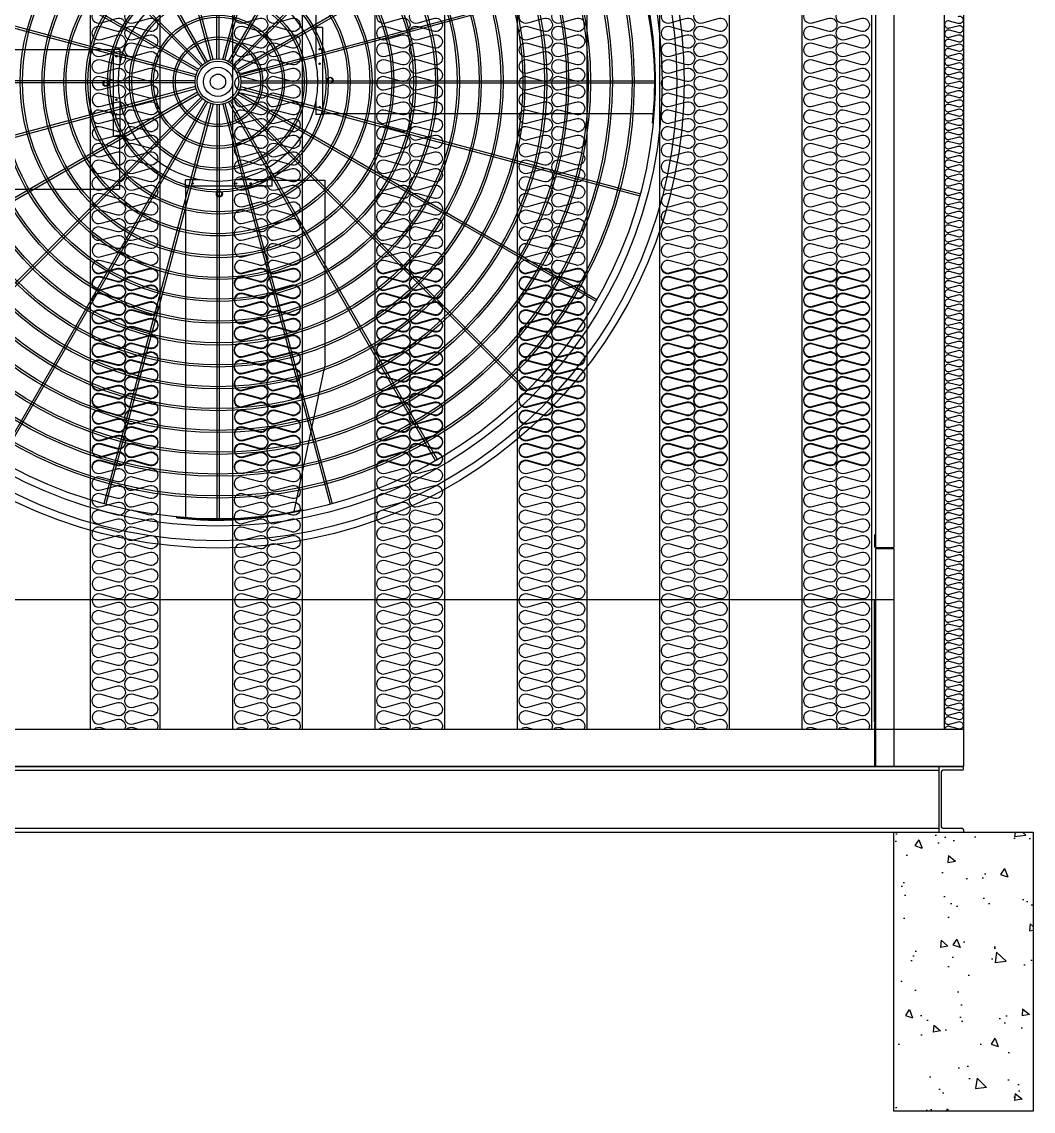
# Model space of a CAD drawing. Header units: millimetres. Extents: x 2280 to 31687, y 1787 to 22582.
# Drawn here: x 6938 to 9113, y 7779 to 10121 of the extents above; entities that cross this region are included whole.
import ezdxf

# ---------------------------------------------------------------- set-up
doc = ezdxf.new("R2010")
doc.units = ezdxf.units.MM
doc.linetypes.add('HIDDEN', pattern=[0.375, 0.25, -0.125])
for name, color, linetype in [('LINE', 7, 'Continuous'), ('SMS', 220, 'Continuous'), ('냉각탑', 4, 'Continuous'), ('냉각탑_찬넬방진', 1, 'Continuous')]:
    doc.layers.add(name, color=color, linetype=linetype)

# ---------------------------------------------------------------- blocks, each defined once
blk = doc.blocks.new('A$C1FB73ED1')
for p, q in [((1277, 1342.9), (1277, 2480)), ((1283, 1342.9), (1283, 2480)), ((1260.8, 1340), (966.5, 2438.3)), ((1266.6, 1341.6), (972.3, 2439.9)), ((1293.4, 1341.6), (1587.7, 2439.9)), ((1299.2, 1340), (1593.5, 2438.3)), ((1245.9, 1333), (677.4, 2317.7)), ((1251.1, 1336), (682.6, 2320.7)), ((1308.9, 1336), (1877.4, 2320.7)), ((1314.1, 1333), (1882.6, 2317.7)), ((1233.4, 1322.4), (429.4, 2126.4)), ((1237.6, 1326.6), (433.6, 2130.6)), ((1322.4, 1326.6), (2126.4, 2130.6)), ((1326.6, 1322.4), (2130.6, 2126.4)), ((1224, 1308.9), (239.3, 1877.4)), ((1227, 1314.1), (242.3, 1882.6)), ((1333, 1314.1), (2317.7, 1882.6)), ((1336, 1308.9), (2320.7, 1877.4)), ((1218.4, 1293.4), (120.1, 1587.7)), ((1220, 1299.2), (121.7, 1593.5)), ((1340, 1299.2), (2438.3, 1593.5)), ((1341.6, 1293.4), (2439.9, 1587.7)), ((1217.1, 1283), (80, 1283)), ((1217.1, 1277), (80, 1277)), ((1218.4, 1266.6), (120.1, 972.3)), ((1220, 1260.8), (121.7, 966.5)), ((1340, 1260.8), (2438.3, 966.5)), ((1341.6, 1266.6), (2439.9, 972.3)), ((1342.9, 1283), (2480, 1283)), ((1342.9, 1277), (2480, 1277)), ((1224, 1251.1), (239.3, 682.6)), ((1227, 1245.9), (242.3, 677.4)), ((1233.4, 1237.6), (429.4, 433.6)), ((1237.6, 1233.4), (433.6, 429.4)), ((1245.9, 1227), (677.4, 242.3)), ((1314.1, 1227), (1882.6, 242.3)), ((1322.4, 1233.4), (2126.4, 429.4)), ((1326.6, 1237.6), (2130.6, 433.6)), ((1333, 1245.9), (2317.7, 677.4)), ((1336, 1251.1), (2320.7, 682.6)), ((1251.1, 1224), (682.6, 239.3)), ((1260.8, 1220), (966.5, 121.7)), ((1266.6, 1218.4), (972.3, 120.1)), ((1277, 1217.1), (1277, 80)), ((1283, 1217.1), (1283, 80)), ((1293.4, 1218.4), (1587.7, 120.1)), ((1299.2, 1220), (1593.5, 121.7)), ((1308.9, 1224), (1877.4, 239.3))]:
    blk.add_line(p, q)
for radius in [1280, 1260, 1220, 1200]:
    blk.add_circle((1280, 1280), radius)
at = {"ltscale": 5}
for radius in [1143, 1137, 1083, 1077, 1023, 1017, 963, 957, 903, 897, 843, 837, 783, 777, 723, 717, 663, 657, 603, 597, 543, 537, 483, 477, 423, 417, 363, 357, 303, 297, 243, 237, 183, 177, 123, 117, 63, 57, 40, 21]:
    blk.add_circle((1280, 1280), radius, dxfattribs=at)
at = {"color": 7}
blk.add_circle((1280, 1280), 273.5, dxfattribs=at)
at = {"layer": 'LINE', "color": 7}
for p, q in [((985.2, 2053.4), (1071.5, 2459.4)), ((1368.2, 2477.5), (1368.2, 1567)), ((985.2, 2053.4), (985.2, 1550)), ((1130.8, 1567), (1369.4, 1567)), ((1130.8, 1567), (1369.4, 1567)), ((1130.8, 1567), (1130.8, 1549)), ((1130.8, 1567), (1130.8, 1549)), ((1369.4, 1567), (1369.4, 1549)), ((1369.4, 1567), (1369.4, 1549)), ((2111.5, 1574.8), (1550, 1574.8)), ((1550, 1429.2), (1550, 1574.8)), ((1550, 1429.2), (1550, 1574.8)), ((2111.5, 1574.8), (2457.5, 1488.5)), ((1130.8, 1550), (985.2, 1550)), ((1130.8, 1550), (985.2, 1550)), ((1130.8, 1549), (1230.5, 1549)), ((1130.8, 1549), (1230.5, 1549)), ((1329.5, 1549), (1369.4, 1549)), ((1329.5, 1549), (1369.4, 1549)), ((1549, 1429.2), (1549, 1329.5)), ((1549, 1429.2), (1549, 1329.5)), ((1567, 1429.2), (1549, 1429.2)), ((1567, 1429.2), (1549, 1429.2)), ((1567, 1429.2), (1567, 1190.6)), ((1567, 1429.2), (1567, 1190.6)), ((84.4, 1368.2), (993, 1368.2)), ((84.4, 1368.2), (993, 1368.2)), ((993, 1130.8), (993, 1369.4)), ((993, 1130.8), (993, 1369.4)), ((993, 1369.4), (1011, 1369.4)), ((993, 1369.4), (1011, 1369.4)), ((993, 1130.8), (993, 1369.4)), ((993, 1130.8), (993, 1369.4)), ((993, 1369.4), (1011, 1369.4)), ((993, 1369.4), (1011, 1369.4)), ((1011, 1329.5), (1011, 1369.4)), ((1011, 1329.5), (1011, 1369.4)), ((1011, 1329.5), (1011, 1369.4)), ((1011, 1329.5), (1011, 1369.4)), ((1011, 1130.8), (1011, 1230.5)), ((1011, 1130.8), (1011, 1230.5)), ((1011, 1130.8), (1011, 1230.5)), ((1011, 1130.8), (1011, 1230.5)), ((1549, 1230.5), (1549, 1190.6)), ((1549, 1230.5), (1549, 1190.6)), ((1567, 1190.6), (1549, 1190.6)), ((1567, 1190.6), (1549, 1190.6)), ((2475.6, 1191.8), (1567, 1191.8)), ((993, 1130.8), (1011, 1130.8)), ((993, 1130.8), (1011, 1130.8)), ((993, 1130.8), (1011, 1130.8)), ((993, 1130.8), (1011, 1130.8)), ((1010, 1130.8), (1010, 985.2)), ((1010, 1130.8), (1010, 985.2)), ((1010, 1130.8), (1010, 985.2)), ((1010, 1130.8), (1010, 985.2)), ((508.5, 985.2), (102.5, 1071.5)), ((1230.5, 1011), (1190.6, 1011)), ((1190.6, 993), (1190.6, 1011)), ((1230.5, 1011), (1190.6, 1011)), ((1190.6, 993), (1190.6, 1011)), ((1429.2, 993), (1190.6, 993)), ((1429.2, 993), (1190.6, 993)), ((1191.8, 82.5), (1191.8, 993)), ((1429.2, 1011), (1329.5, 1011)), ((1429.2, 1011), (1329.5, 1011)), ((1429.2, 993), (1429.2, 1011)), ((1429.2, 993), (1429.2, 1011)), ((1429.2, 1010), (1574.8, 1010)), ((1429.2, 1010), (1574.8, 1010)), ((1574.8, 506.6), (1574.8, 1010)), ((508.5, 985.2), (1010, 985.2)), ((508.5, 985.2), (1010, 985.2)), ((1574.8, 506.6), (1488.5, 100.6)), ((1512.8, 104.1), (1512.8, 106.1)), ((1166.8, 83), (1166.8, 85)), ((1393.2, 83), (1393.2, 85))]:
    blk.add_line(p, q, dxfattribs=at)
for points in [[(1272.3, 1594.4), (1268.5, 1587.9), (1272.3, 1581.4), (1279.8, 1581.4), (1283.5, 1587.9), (1279.8, 1594.4)], [(1272.3, 1594.4), (1268.5, 1587.9), (1272.3, 1581.4), (1279.8, 1581.4), (1283.5, 1587.9), (1279.8, 1594.4)], [(1594.4, 1287.7), (1587.9, 1291.5), (1581.4, 1287.7), (1581.4, 1280.2), (1587.9, 1276.5), (1594.4, 1280.2)], [(1594.4, 1287.7), (1587.9, 1291.5), (1581.4, 1287.7), (1581.4, 1280.2), (1587.9, 1276.5), (1594.4, 1280.2)], [(965.6, 1272.3), (972.1, 1268.5), (978.6, 1272.3), (978.6, 1279.8), (972.1, 1283.5), (965.6, 1279.8)], [(965.6, 1272.3), (972.1, 1268.5), (978.6, 1272.3), (978.6, 1279.8), (972.1, 1283.5), (965.6, 1279.8)], [(965.6, 1272.3), (972.1, 1268.5), (978.6, 1272.3), (978.6, 1279.8), (972.1, 1283.5), (965.6, 1279.8)], [(965.6, 1272.3), (972.1, 1268.5), (978.6, 1272.3), (978.6, 1279.8), (972.1, 1283.5), (965.6, 1279.8)], [(1287.7, 965.6), (1291.5, 972.1), (1287.7, 978.6), (1280.2, 978.6), (1276.5, 972.1), (1280.2, 965.6)], [(1287.7, 965.6), (1291.5, 972.1), (1287.7, 978.6), (1280.2, 978.6), (1276.5, 972.1), (1280.2, 965.6)]]:
    blk.add_lwpolyline(points, close=True, dxfattribs=at)
for centre, radius in [((1276, 1587.9), 8.5), ((1276, 1587.9), 8.5), ((1190.6, 1559), 2), ((1190.6, 1559), 2), ((1230.6, 1559), 2), ((1230.6, 1559), 2), ((1349.6, 1559), 2), ((1349.6, 1559), 2), ((1001, 1349.6), 2), ((1001, 1349.6), 2), ((1001, 1349.6), 2), ((1001, 1349.6), 2), ((1559, 1369.4), 2), ((1559, 1369.4), 2), ((1559, 1329.4), 2), ((1559, 1329.4), 2), ((1587.9, 1284), 8.5), ((1587.9, 1284), 8.5), ((972.1, 1276), 8.5), ((972.1, 1276), 8.5), ((972.1, 1276), 8.5), ((972.1, 1276), 8.5), ((1001, 1230.6), 2), ((1001, 1230.6), 2), ((1001, 1230.6), 2), ((1001, 1230.6), 2), ((1559, 1210.4), 2), ((1559, 1210.4), 2), ((1001, 1190.6), 2), ((1001, 1190.6), 2), ((1001, 1190.6), 2), ((1001, 1190.6), 2), ((1210.4, 1001), 2), ((1210.4, 1001), 2), ((1329.4, 1001), 2), ((1329.4, 1001), 2), ((1369.4, 1001), 2), ((1369.4, 1001), 2), ((1284, 972.1), 8.5), ((1284, 972.1), 8.5)]:
    blk.add_circle(centre, radius, dxfattribs=at)
for centre, radius, start, end in [((1280, 1483.4), 1000, 83.5007, 103.4595), ((1280, 1483.4), 998, 83.4876, 103.487), ((1481.5, 1280), 998, 353.4876, 13.487), ((1481.5, 1280), 1000, 353.5007, 13.4595), ((1078.5, 1280), 1000, 173.5007, 193.4595), ((1078.5, 1280), 998, 173.4876, 193.487), ((1280, 1076.6), 998, 263.4876, 283.487), ((1280, 1076.6), 1000, 263.5007, 283.4595)]:
    blk.add_arc(centre, radius, start, end, dxfattribs=at)
blk = doc.blocks.new('sp 300rt')
at = {"color": 7}
for p, q in [((-53856.4, -79719.9), (-53856.4, -82797.9)), ((-53706.4, -79719.9), (-53706.4, -82797.9))]:
    blk.add_line(p, q, dxfattribs=at)
blk.add_line((-53706.4, -82797.9), (-53856.4, -82797.9))
at = {"layer": 'SMS', "color": 5}
for points in [[(-53833, -81252.1, 1.449198), (-53833, -81279), (-53800.1, -81270.1, -0.524856), (-53780.6, -81283.5, -0.524856), (-53800.1, -81296.9), (-53833, -81288, 1.449198), (-53833, -81314.9), (-53800.1, -81306, -0.524856), (-53780.6, -81319.4, -0.524856), (-53800.1, -81332.8), (-53833, -81323.9, 1.449198), (-53833, -81350.8), (-53800.1, -81341.9, -0.524856), (-53780.6, -81355.3, -0.524856), (-53800.1, -81368.8), (-53833, -81359.8, 1.449198), (-53833, -81386.7), (-53800.1, -81377.8, -0.524856), (-53780.6, -81391.2, -0.524856), (-53800.1, -81404.7), (-53833, -81395.8, 1.449198), (-53833, -81422.6), (-53800.1, -81413.7, -0.524856), (-53780.6, -81427.1, -0.524856), (-53800.1, -81440.6), (-53833, -81431.7, 1.449198), (-53833, -81458.5), (-53800.1, -81449.6, -0.524856), (-53780.6, -81463.1, -0.524856), (-53800.1, -81476.5), (-53833, -81467.6, 1.449198), (-53833, -81494.4), (-53800.1, -81485.5, -0.524856), (-53780.6, -81499, -0.524856), (-53800.1, -81512.4), (-53833, -81503.5, 1.449198), (-53833, -81530.3), (-53800.1, -81521.4, -0.524856), (-53780.6, -81534.9, -0.524856), (-53800.1, -81548.3), (-53833, -81539.4, 1.449198), (-53833, -81566.3), (-53800.1, -81557.4, -0.524856), (-53780.6, -81570.8, -0.524856), (-53800.1, -81584.2), (-53833, -81575.3, 1.449198), (-53833, -81602.2), (-53800.1, -81593.3, -0.524856), (-53780.6, -81606.7, -0.524856), (-53800.1, -81620.1), (-53833, -81611.2, 1.449198), (-53833, -81638.1), (-53800.1, -81629.2, -0.524856), (-53780.6, -81642.6, -0.524856), (-53800.1, -81656), (-53833, -81647.1, 1.449198), (-53833, -81674), (-53800.1, -81665.1, -0.524856), (-53780.6, -81678.5, -0.524856), (-53800.1, -81691.9), (-53833, -81683, 1.449198), (-53833, -81709.9), (-53800.1, -81701, -0.524856), (-53780.6, -81714.4, -0.524856), (-53800.1, -81727.9), (-53833, -81718.9, 1.449198), (-53833, -81745.8), (-53800.1, -81736.9, -0.524856), (-53780.6, -81750.3, -0.524856), (-53800.1, -81763.8), (-53833, -81754.9, 1.449198), (-53833, -81781.7), (-53800.1, -81772.8, -0.524856), (-53780.6, -81786.2, -0.524856), (-53800.1, -81799.7), (-53833, -81790.8, 1.449198), (-53833, -81817.6), (-53800.1, -81808.7, -0.524856), (-53780.6, -81822.2, -0.524856), (-53800.1, -81835.6), (-53833, -81826.7, 1.449198), (-53833, -81853.5), (-53800.1, -81844.6, -0.524856), (-53780.6, -81858.1, -0.524856), (-53800.1, -81871.5), (-53833, -81862.6, 1.449198), (-53833, -81889.4), (-53800.1, -81880.5, -0.524856), (-53780.6, -81894, -0.524856), (-53800.1, -81907.4), (-53833, -81898.5, 1.449198), (-53833, -81925.4), (-53800.1, -81916.5, -0.524856), (-53780.6, -81929.9, -0.524856), (-53800.1, -81943.3), (-53833, -81934.4, 1.449198), (-53833, -81961.3), (-53800.1, -81952.4, -0.524856), (-53780.6, -81965.8, -0.524856), (-53800.1, -81979.2), (-53833, -81970.3, 1.449198), (-53833, -81997.2), (-53800.1, -81988.3, -0.524856), (-53780.6, -82001.7, -0.524856), (-53800.1, -82015.1), (-53833, -82006.2, 1.449198), (-53833, -82033.1), (-53800.1, -82024.2, -0.524856), (-53780.6, -82037.6, -0.524856), (-53800.1, -82051), (-53833, -82042.1, 1.449198), (-53833, -82069), (-53800.1, -82060.1, -0.524856), (-53780.6, -82073.5, -0.524856), (-53800.1, -82087), (-53833, -82078, 1.449198), (-53833, -82104.9), (-53800.1, -82096, -0.524856), (-53780.6, -82109.4, -0.524856), (-53800.1, -82122.9), (-53833, -82114, 1.449198), (-53833, -82140.8), (-53800.1, -82131.9, -0.524856), (-53780.6, -82145.3, -0.524856), (-53800.1, -82158.8), (-53833, -82149.9, 1.449198), (-53833, -82176.7), (-53800.1, -82167.8, -0.524856), (-53780.6, -82181.3, -0.524856), (-53800.1, -82194.7), (-53833, -82185.8, 0.440524), (-53851.9, -82195.3, 0.440524)], [(-53763.3, -81252.1, 1.449198), (-53763.3, -81279), (-53730.4, -81270.1, -0.524856), (-53711, -81283.5, -0.524856), (-53730.4, -81296.9), (-53763.3, -81288, 1.449198), (-53763.3, -81314.9), (-53730.4, -81306, -0.524856), (-53711, -81319.4, -0.524856), (-53730.4, -81332.8), (-53763.3, -81323.9, 1.449198), (-53763.3, -81350.8), (-53730.4, -81341.9, -0.524856), (-53711, -81355.3, -0.524856), (-53730.4, -81368.8), (-53763.3, -81359.8, 1.449198), (-53763.3, -81386.7), (-53730.4, -81377.8, -0.524856), (-53711, -81391.2, -0.524856), (-53730.4, -81404.7), (-53763.3, -81395.8, 1.449198), (-53763.3, -81422.6), (-53730.4, -81413.7, -0.524856), (-53711, -81427.1, -0.524856), (-53730.4, -81440.6), (-53763.3, -81431.7, 1.449198), (-53763.3, -81458.5), (-53730.4, -81449.6, -0.524856), (-53711, -81463.1, -0.524856), (-53730.4, -81476.5), (-53763.3, -81467.6, 1.449198), (-53763.3, -81494.4), (-53730.4, -81485.5, -0.524856), (-53711, -81499, -0.524856), (-53730.4, -81512.4), (-53763.3, -81503.5, 1.449198), (-53763.3, -81530.3), (-53730.4, -81521.4, -0.524856), (-53711, -81534.9, -0.524856), (-53730.4, -81548.3), (-53763.3, -81539.4, 1.449198), (-53763.3, -81566.3), (-53730.4, -81557.4, -0.524856), (-53711, -81570.8, -0.524856), (-53730.4, -81584.2), (-53763.3, -81575.3, 1.449198), (-53763.3, -81602.2), (-53730.4, -81593.3, -0.524856), (-53711, -81606.7, -0.524856), (-53730.4, -81620.1), (-53763.3, -81611.2, 1.449198), (-53763.3, -81638.1), (-53730.4, -81629.2, -0.524856), (-53711, -81642.6, -0.524856), (-53730.4, -81656), (-53763.3, -81647.1, 1.449198), (-53763.3, -81674), (-53730.4, -81665.1, -0.524856), (-53711, -81678.5, -0.524856), (-53730.4, -81691.9), (-53763.3, -81683, 1.449198), (-53763.3, -81709.9), (-53730.4, -81701, -0.524856), (-53711, -81714.4, -0.524856), (-53730.4, -81727.9), (-53763.3, -81718.9, 1.449198), (-53763.3, -81745.8), (-53730.4, -81736.9, -0.524856), (-53711, -81750.3, -0.524856), (-53730.4, -81763.8), (-53763.3, -81754.9, 1.449198), (-53763.3, -81781.7), (-53730.4, -81772.8, -0.524856), (-53711, -81786.2, -0.524856), (-53730.4, -81799.7), (-53763.3, -81790.8, 1.449198), (-53763.3, -81817.6), (-53730.4, -81808.7, -0.524856), (-53711, -81822.2, -0.524856), (-53730.4, -81835.6), (-53763.3, -81826.7, 1.449198), (-53763.3, -81853.5), (-53730.4, -81844.6, -0.524856), (-53711, -81858.1, -0.524856), (-53730.4, -81871.5), (-53763.3, -81862.6, 1.449198), (-53763.3, -81889.4), (-53730.4, -81880.5, -0.524856), (-53711, -81894, -0.524856), (-53730.4, -81907.4), (-53763.3, -81898.5, 1.449198), (-53763.3, -81925.4), (-53730.4, -81916.5, -0.524856), (-53711, -81929.9, -0.524856), (-53730.4, -81943.3), (-53763.3, -81934.4, 1.449198), (-53763.3, -81961.3), (-53730.4, -81952.4, -0.524856), (-53711, -81965.8, -0.524856), (-53730.4, -81979.2), (-53763.3, -81970.3, 1.449198), (-53763.3, -81997.2), (-53730.4, -81988.3, -0.524856), (-53711, -82001.7, -0.524856), (-53730.4, -82015.1), (-53763.3, -82006.2, 1.449198), (-53763.3, -82033.1), (-53730.4, -82024.2, -0.524856), (-53711, -82037.6, -0.524856), (-53730.4, -82051), (-53763.3, -82042.1, 1.449198), (-53763.3, -82069), (-53730.4, -82060.1, -0.524856), (-53711, -82073.5, -0.524856), (-53730.4, -82087), (-53763.3, -82078, 1.449198), (-53763.3, -82104.9), (-53730.4, -82096, -0.524856), (-53711, -82109.4, -0.524856), (-53730.4, -82122.9), (-53763.3, -82114, 1.449198), (-53763.3, -82140.8), (-53730.4, -82131.9, -0.524856), (-53711, -82145.3, -0.524856), (-53730.4, -82158.8), (-53763.3, -82149.9, 1.449198), (-53763.3, -82176.7), (-53730.4, -82167.8, -0.524856), (-53711, -82181.3, -0.524856), (-53730.4, -82194.7), (-53763.3, -82185.8, 0.440524), (-53782.3, -82195.3, 0.440524)], [(-53852, -81806.4, 0.446849), (-53833, -81816.2), (-53800.1, -81807.3, -0.524856), (-53780.6, -81820.8, -0.524856), (-53800.1, -81834.2), (-53833, -81825.3, 1.449198), (-53833, -81852.2), (-53800.1, -81843.3, -0.524856), (-53780.6, -81856.7, -0.524856), (-53800.1, -81870.1), (-53833, -81861.2, 1.449198), (-53833, -81888.1), (-53800.1, -81879.2, -0.524856), (-53780.6, -81892.6, -0.524856), (-53800.1, -81906), (-53833, -81897.1, 1.449198), (-53833, -81924), (-53800.1, -81915.1, -0.524856), (-53780.6, -81928.5, -0.524856), (-53800.1, -81941.9), (-53833, -81933, 1.449198), (-53833, -81959.9), (-53800.1, -81951, -0.524856), (-53780.6, -81964.4, -0.524856), (-53800.1, -81977.8), (-53833, -81968.9, 1.449198), (-53833, -81995.8), (-53800.1, -81986.9, -0.524856), (-53780.6, -82000.3, -0.524856), (-53800.1, -82013.8), (-53833, -82004.8, 1.449198), (-53833, -82031.7), (-53800.1, -82022.8, -0.524856), (-53780.6, -82036.2, -0.524856), (-53800.1, -82049.7), (-53833, -82040.8, 1.449198), (-53833, -82067.6), (-53800.1, -82058.7, -0.524856), (-53780.6, -82072.1, -0.524856), (-53800.1, -82085.6), (-53833, -82076.7, 1.449198), (-53833, -82103.5), (-53800.1, -82094.6, -0.524856), (-53780.6, -82108.1, -0.524856), (-53800.1, -82121.5), (-53833, -82112.6, 1.449198), (-53833, -82139.4), (-53800.1, -82130.5, -0.524856), (-53780.6, -82144, -0.524856), (-53800.1, -82157.4), (-53833, -82148.5, 1.449198), (-53833, -82175.3), (-53800.1, -82166.4, -0.524856), (-53780.6, -82179.9, -0.524856), (-53800.1, -82193.3), (-53833, -82184.4, 1.449198), (-53833, -82211.3), (-53800.1, -82202.4, -0.524856), (-53780.6, -82215.8, -0.524856), (-53800.1, -82229.2), (-53833, -82220.3, 1.449198), (-53833, -82247.2), (-53800.1, -82238.3, -0.524856), (-53780.6, -82251.7, -0.524856), (-53800.1, -82265.1), (-53833, -82256.2, 1.449198), (-53833, -82283.1), (-53800.1, -82274.2, -0.524856), (-53780.6, -82287.6, -0.524856), (-53800.1, -82301), (-53833, -82292.1, 1.449198), (-53833, -82319), (-53800.1, -82310.1, -0.524856), (-53780.6, -82323.5, -0.524856), (-53800.1, -82336.9), (-53833, -82328, 1.449198), (-53833, -82354.9), (-53800.1, -82346, -0.524856), (-53780.6, -82359.4, -0.524856), (-53800.1, -82372.9), (-53833, -82363.9, 1.449198), (-53833, -82390.8), (-53800.1, -82381.9, -0.524856), (-53780.6, -82395.3, -0.524856), (-53800.1, -82408.8), (-53833, -82399.9, 1.449198), (-53833, -82426.7), (-53800.1, -82417.8, -0.524856), (-53780.6, -82431.2, -0.524856), (-53800.1, -82444.7), (-53833, -82435.8, 1.449198), (-53833, -82462.6), (-53800.1, -82453.7, -0.524856), (-53780.6, -82467.2, -0.524856), (-53800.1, -82480.6), (-53833, -82471.7, 1.449198), (-53833, -82498.5), (-53800.1, -82489.6, -0.524856), (-53780.6, -82503.1, -0.524856), (-53800.1, -82516.5), (-53833, -82507.6, 1.449198), (-53833, -82534.4), (-53800.1, -82525.5, -0.524856), (-53780.6, -82539, -0.524856), (-53800.1, -82552.4), (-53833, -82543.5, 1.449198), (-53833, -82570.4), (-53800.1, -82561.5, -0.524856), (-53780.6, -82574.9, -0.524856), (-53800.1, -82588.3), (-53833, -82579.4, 1.449198), (-53833, -82606.3), (-53800.1, -82597.4, -0.524856), (-53780.6, -82610.8, -0.524856), (-53800.1, -82624.2), (-53833, -82615.3, 1.449198), (-53833, -82642.2), (-53800.1, -82633.3, -0.524856), (-53780.6, -82646.7, -0.524856), (-53800.1, -82660.1), (-53833, -82651.2, 1.449198), (-53833, -82678.1), (-53800.1, -82669.2, -0.524856), (-53780.6, -82682.6, -0.524856), (-53800.1, -82696), (-53833, -82687.1, 1.449198), (-53833, -82714), (-53800.1, -82705.1, -0.524856), (-53780.6, -82718.5, -0.524856), (-53800.1, -82732), (-53833, -82723, 1.449198), (-53833, -82749.9), (-53800.1, -82741, -0.524856), (-53780.6, -82754.4, -0.524856), (-53800.1, -82767.9), (-53833, -82759, 1.449198), (-53833, -82785.8), (-53800.1, -82776.9, -0.524856), (-53780.6, -82790.3, -0.1385), (-53782.7, -82797.9, -0.1385)], [(-53782.3, -81806.4, 0.446849), (-53763.3, -81816.2), (-53730.4, -81807.3, -0.524856), (-53711, -81820.8, -0.524856), (-53730.4, -81834.2), (-53763.3, -81825.3, 1.449198), (-53763.3, -81852.2), (-53730.4, -81843.3, -0.524856), (-53711, -81856.7, -0.524856), (-53730.4, -81870.1), (-53763.3, -81861.2, 1.449198), (-53763.3, -81888.1), (-53730.4, -81879.2, -0.524856), (-53711, -81892.6, -0.524856), (-53730.4, -81906), (-53763.3, -81897.1, 1.449198), (-53763.3, -81924), (-53730.4, -81915.1, -0.524856), (-53711, -81928.5, -0.524856), (-53730.4, -81941.9), (-53763.3, -81933, 1.449198), (-53763.3, -81959.9), (-53730.4, -81951, -0.524856), (-53711, -81964.4, -0.524856), (-53730.4, -81977.8), (-53763.3, -81968.9, 1.449198), (-53763.3, -81995.8), (-53730.4, -81986.9, -0.524856), (-53711, -82000.3, -0.524856), (-53730.4, -82013.8), (-53763.3, -82004.8, 1.449198), (-53763.3, -82031.7), (-53730.4, -82022.8, -0.524856), (-53711, -82036.2, -0.524856), (-53730.4, -82049.7), (-53763.3, -82040.8, 1.449198), (-53763.3, -82067.6), (-53730.4, -82058.7, -0.524856), (-53711, -82072.1, -0.524856), (-53730.4, -82085.6), (-53763.3, -82076.7, 1.449198), (-53763.3, -82103.5), (-53730.4, -82094.6, -0.524856), (-53711, -82108.1, -0.524856), (-53730.4, -82121.5), (-53763.3, -82112.6, 1.449198), (-53763.3, -82139.4), (-53730.4, -82130.5, -0.524856), (-53711, -82144, -0.524856), (-53730.4, -82157.4), (-53763.3, -82148.5, 1.449198), (-53763.3, -82175.3), (-53730.4, -82166.4, -0.524856), (-53711, -82179.9, -0.524856), (-53730.4, -82193.3), (-53763.3, -82184.4, 1.449198), (-53763.3, -82211.3), (-53730.4, -82202.4, -0.524856), (-53711, -82215.8, -0.524856), (-53730.4, -82229.2), (-53763.3, -82220.3, 1.449198), (-53763.3, -82247.2), (-53730.4, -82238.3, -0.524856), (-53711, -82251.7, -0.524856), (-53730.4, -82265.1), (-53763.3, -82256.2, 1.449198), (-53763.3, -82283.1), (-53730.4, -82274.2, -0.524856), (-53711, -82287.6, -0.524856), (-53730.4, -82301), (-53763.3, -82292.1, 1.449198), (-53763.3, -82319), (-53730.4, -82310.1, -0.524856), (-53711, -82323.5, -0.524856), (-53730.4, -82336.9), (-53763.3, -82328, 1.449198), (-53763.3, -82354.9), (-53730.4, -82346, -0.524856), (-53711, -82359.4, -0.524856), (-53730.4, -82372.9), (-53763.3, -82363.9, 1.449198), (-53763.3, -82390.8), (-53730.4, -82381.9, -0.524856), (-53711, -82395.3, -0.524856), (-53730.4, -82408.8), (-53763.3, -82399.9, 1.449198), (-53763.3, -82426.7), (-53730.4, -82417.8, -0.524856), (-53711, -82431.2, -0.524856), (-53730.4, -82444.7), (-53763.3, -82435.8, 1.449198), (-53763.3, -82462.6), (-53730.4, -82453.7, -0.524856), (-53711, -82467.2, -0.524856), (-53730.4, -82480.6), (-53763.3, -82471.7, 1.449198), (-53763.3, -82498.5), (-53730.4, -82489.6, -0.524856), (-53711, -82503.1, -0.524856), (-53730.4, -82516.5), (-53763.3, -82507.6, 1.449198), (-53763.3, -82534.4), (-53730.4, -82525.5, -0.524856), (-53711, -82539, -0.524856), (-53730.4, -82552.4), (-53763.3, -82543.5, 1.449198), (-53763.3, -82570.4), (-53730.4, -82561.5, -0.524856), (-53711, -82574.9, -0.524856), (-53730.4, -82588.3), (-53763.3, -82579.4, 1.449198), (-53763.3, -82606.3), (-53730.4, -82597.4, -0.524856), (-53711, -82610.8, -0.524856), (-53730.4, -82624.2), (-53763.3, -82615.3, 1.449198), (-53763.3, -82642.2), (-53730.4, -82633.3, -0.524856), (-53711, -82646.7, -0.524856), (-53730.4, -82660.1), (-53763.3, -82651.2, 1.449198), (-53763.3, -82678.1), (-53730.4, -82669.2, -0.524856), (-53711, -82682.6, -0.524856), (-53730.4, -82696), (-53763.3, -82687.1, 1.449198), (-53763.3, -82714), (-53730.4, -82705.1, -0.524856), (-53711, -82718.5, -0.524856), (-53730.4, -82732), (-53763.3, -82723, 1.449198), (-53763.3, -82749.9), (-53730.4, -82741, -0.524856), (-53711, -82754.4, -0.524856), (-53730.4, -82767.9), (-53763.3, -82759, 1.449198), (-53763.3, -82785.8), (-53730.4, -82776.9, -0.524856), (-53711, -82790.3, -0.1385), (-53713.1, -82797.9, -0.1385)], [(-53833, -82185.8, 1.449198), (-53833, -82212.6), (-53800.1, -82203.7, -0.524856), (-53780.6, -82217.2, -0.524856), (-53800.1, -82230.6), (-53833, -82221.7, 0.54148), (-53852.4, -82235.9, 0.54148)], [(-53763.3, -82185.8, 1.449198), (-53763.3, -82212.6), (-53730.4, -82203.7, -0.524856), (-53711, -82217.2, -0.524856), (-53730.4, -82230.6), (-53763.3, -82221.7, 0.54148), (-53782.8, -82235.9, 0.54148)], [(-53821.9, -82797.9), (-53833, -82794.9, 0.287554), (-53847.9, -82797.9)], [(-53752.3, -82797.9), (-53763.3, -82794.9, 0.287554), (-53778.3, -82797.9)]]:
    blk.add_lwpolyline(points, format="xyb", dxfattribs=at)
blk = doc.blocks.new('3')
at = {"color": 7}
for p, q in [((8920.8, 11719.8), (8920.8, 8599.8)), ((8962.8, 11719.8), (8962.8, 8519.8)), ((8962.8, 8599.8), (5662.8, 8599.8)), ((5662.8, 8519.8), (8117.8, 8519.8)), ((8962.8, 8519.8), (8117.8, 8519.8)), ((8962.8, 8519.8), (8117.8, 8519.8))]:
    blk.add_line(p, q, dxfattribs=at)
for p, q in [((8962.8, 11719.8), (8962.8, 8519.8)), ((8773.1, 11152.3), (8773.1, 8990.5)), ((8812.5, 11152.3), (8812.5, 8990.5)), ((8771.3, 9018.6), (8771.3, 8990.5)), ((8773.1, 8990.5), (8812.5, 8990.5)), ((8773.1, 8988.6), (8812.5, 8988.6)), ((8773.1, 8988.6), (8773.1, 8519.8)), ((8812.5, 8988.6), (8812.5, 8709.2)), ((8812.5, 8988.6), (8812.5, 8519.8)), ((5854, 8878.9), (8812.5, 8878.9)), ((8771.3, 8615.5), (8771.3, 8878.9)), ((8771.3, 8613.6), (8771.3, 8519.8)), ((5662.8, 8519.8), (8117.8, 8519.8)), ((8812.5, 8519.8), (5813.7, 8519.8)), ((8812.5, 8519.8), (5854, 8519.8)), ((7780.6, 8519.8), (6938.7, 8519.8)), ((8812.5, 8519.8), (7782.4, 8519.8)), ((8962.8, 8519.8), (8117.8, 8519.8)), ((8117.8, 8519.8), (8962.8, 8519.8)), ((8962.5, 8519.8), (8923.1, 8519.8)), ((8962.5, 8519.8), (8923.1, 8519.8))]:
    blk.add_line(p, q)
at = {"ltscale": 500, "elevation": 0}
blk.add_lwpolyline([(5662.8, 11719.8), (8962.5, 11719.8), (8962.5, 8519.8), (5662.8, 8519.8)], close=True, dxfattribs=at)
at = {"layer": 'SMS', "color": 5, "elevation": 0}
for points in [[(8951, 10132.3, -1.449198), (8951, 10117.3), (8932.7, 10122.3, 0.524856), (8921.9, 10114.8, 0.524856), (8932.7, 10107.4), (8951, 10112.3, -1.449198), (8951, 10097.4), (8932.7, 10102.3, 0.524856), (8921.9, 10094.9, 0.524856), (8932.7, 10087.4), (8951, 10092.4, -1.449198), (8951, 10077.4), (8932.7, 10082.4, 0.524856), (8921.9, 10074.9, 0.524856), (8932.7, 10067.5), (8951, 10072.4, -1.449198), (8951, 10057.5), (8932.7, 10062.4, 0.524856), (8921.9, 10055, 0.524856), (8932.7, 10047.5), (8951, 10052.5, -1.449198), (8951, 10037.5), (8932.7, 10042.5, 0.524856), (8921.9, 10035, 0.524856), (8932.7, 10027.6), (8951, 10032.5, -1.449198), (8951, 10017.6), (8932.7, 10022.5, 0.524856), (8921.9, 10015.1, 0.524856), (8932.7, 10007.6), (8951, 10012.6, -1.449198), (8951, 9997.6), (8932.7, 10002.6, 0.524856), (8921.9, 9995.1, 0.524856), (8932.7, 9987.7), (8951, 9992.6, -1.449198), (8951, 9977.7), (8932.7, 9982.6, 0.524856), (8921.9, 9975.2, 0.524856), (8932.7, 9967.7), (8951, 9972.7, -1.449198), (8951, 9957.7), (8932.7, 9962.7, 0.524856), (8921.9, 9955.2, 0.524856), (8932.7, 9947.8), (8951, 9952.7, -1.449198), (8951, 9937.8), (8932.7, 9942.7, 0.524856), (8921.9, 9935.3, 0.524856), (8932.7, 9927.8), (8951, 9932.8, -1.449198), (8951, 9917.8), (8932.7, 9922.8, 0.524856), (8921.9, 9915.3, 0.524856), (8932.7, 9907.9), (8951, 9912.8, -1.449198), (8951, 9897.9), (8932.7, 9902.8, 0.524856), (8921.9, 9895.4, 0.524856), (8932.7, 9887.9), (8951, 9892.9, -1.449198), (8951, 9877.9), (8932.7, 9882.9, 0.524856), (8921.9, 9875.4, 0.524856), (8932.7, 9868), (8951, 9872.9, -1.449198), (8951, 9858), (8932.7, 9862.9, 0.524856), (8921.9, 9855.5, 0.524856), (8932.7, 9848), (8951, 9853, -1.449198), (8951, 9838), (8932.7, 9843, 0.524856), (8921.9, 9835.5, 0.524856), (8932.7, 9828.1), (8951, 9833, -1.449198), (8951, 9818.1), (8932.7, 9823, 0.524856), (8921.9, 9815.6, 0.524856), (8932.7, 9808.1), (8951, 9813.1, -1.449198), (8951, 9798.1), (8932.7, 9803.1, 0.524856), (8921.9, 9795.6, 0.417249), (8930, 9787.6)], [(8961.5, 9803.6, -0.446849), (8951, 9798.1), (8932.7, 9803.1, 0.524856), (8921.9, 9795.6, 0.524856), (8932.7, 9788.2), (8951, 9793.1, -1.449198), (8951, 9778.2), (8932.7, 9783.1, 0.524856), (8921.9, 9775.7, 0.524856), (8932.7, 9768.2), (8951, 9773.2, -1.449198), (8951, 9758.2), (8932.7, 9763.2, 0.524856), (8921.9, 9755.7, 0.524856), (8932.7, 9748.3), (8951, 9753.2, -1.449198), (8951, 9738.3), (8932.7, 9743.2, 0.524856), (8921.9, 9735.8, 0.524856), (8932.7, 9728.3), (8951, 9733.3, -1.449198), (8951, 9718.3), (8932.7, 9723.3, 0.524856), (8921.9, 9715.8, 0.524856), (8932.7, 9708.4), (8951, 9713.3, -1.449198), (8951, 9698.4), (8932.7, 9703.3, 0.524856), (8921.9, 9695.9, 0.524856), (8932.7, 9688.4), (8951, 9693.4, -1.449198), (8951, 9678.4), (8932.7, 9683.4, 0.524856), (8921.9, 9675.9, 0.524856), (8932.7, 9668.5), (8951, 9673.4, -1.449198), (8951, 9658.5), (8932.7, 9663.4, 0.524856), (8921.9, 9656, 0.524856), (8932.7, 9648.5), (8951, 9653.5, -1.449198), (8951, 9638.5), (8932.7, 9643.5, 0.524856), (8921.9, 9636, 0.524856), (8932.7, 9628.6), (8951, 9633.5, -1.449198), (8951, 9618.6), (8932.7, 9623.5, 0.524856), (8921.9, 9616.1, 0.524856), (8932.7, 9608.6), (8951, 9613.6, -1.449198), (8951, 9598.6), (8932.7, 9603.6, 0.524856), (8921.9, 9596.1, 0.524856), (8932.7, 9588.7), (8951, 9593.6, -1.449198), (8951, 9578.7), (8932.7, 9583.6, 0.524856), (8921.9, 9576.2, 0.524856), (8932.7, 9568.7), (8951, 9573.7, -1.449198), (8951, 9558.7), (8932.7, 9563.7, 0.524856), (8921.9, 9556.2, 0.524856), (8932.7, 9548.8), (8951, 9553.7, -1.449198), (8951, 9538.8), (8932.7, 9543.7, 0.524856), (8921.9, 9536.3, 0.524856), (8932.7, 9528.8), (8951, 9533.8, -1.449198), (8951, 9518.8), (8932.7, 9523.8, 0.524856), (8921.9, 9516.3, 0.524856), (8932.7, 9508.9), (8951, 9513.8, -1.449198), (8951, 9498.9), (8932.7, 9503.8, 0.524856), (8921.9, 9496.4, 0.524856), (8932.7, 9488.9), (8951, 9493.9, -1.449198), (8951, 9478.9), (8932.7, 9483.9, 0.524856), (8921.9, 9476.4, 0.524856), (8932.7, 9469), (8951, 9473.9, -1.449198), (8951, 9459), (8932.7, 9463.9, 0.524856), (8921.9, 9456.5, 0.524856), (8932.7, 9449), (8951, 9454, -1.449198), (8951, 9439), (8932.7, 9444, 0.524856), (8921.9, 9436.5, 0.524856), (8932.7, 9429.1), (8951, 9434, -1.449198), (8951, 9419.1), (8932.7, 9424, 0.524856), (8921.9, 9416.6, 0.524856), (8932.7, 9409.1), (8951, 9414.1, -1.449198), (8951, 9399.1), (8932.7, 9404.1, 0.524856), (8921.9, 9396.6, 0.524856), (8932.7, 9389.2), (8951, 9394.1, -1.449198), (8951, 9379.2), (8932.7, 9384.1, 0.524856), (8921.9, 9376.7, 0.524856), (8932.7, 9369.2), (8951, 9374.2, -1.449198), (8951, 9359.2), (8932.7, 9364.2, 0.524856), (8921.9, 9356.7, 0.524856), (8932.7, 9349.3), (8951, 9354.2, -1.449198), (8951, 9339.3), (8932.7, 9344.2, 0.524856), (8921.9, 9336.8, 0.524856), (8932.7, 9329.3), (8951, 9334.3, -1.449198), (8951, 9319.3), (8932.7, 9324.3, 0.524856), (8921.9, 9316.8, 0.524856), (8932.7, 9309.4), (8951, 9314.3, -1.449198), (8951, 9299.4), (8932.7, 9304.3, 0.524856), (8921.9, 9296.9, 0.524856), (8932.7, 9289.4), (8951, 9294.4, -1.449198), (8951, 9279.4), (8932.7, 9284.4, 0.524856), (8921.9, 9276.9, 0.524856), (8932.7, 9269.5), (8951, 9274.4, -1.449198), (8951, 9259.5), (8932.7, 9264.4, 0.524856), (8921.9, 9257, 0.524856), (8932.7, 9249.5), (8951, 9254.5, -1.449198), (8951, 9239.5), (8932.7, 9244.5, 0.524856), (8921.9, 9237, 0.524856), (8932.7, 9229.6), (8951, 9234.5, -1.449198), (8951, 9219.6), (8932.7, 9224.5, 0.524856), (8921.9, 9217.1, 0.417249), (8930, 9209.1)], [(8961.5, 9225, -0.446849), (8951, 9219.6), (8932.7, 9224.5, 0.524856), (8921.9, 9217.1, 0.524856), (8932.7, 9209.6), (8951, 9214.6, -1.449198), (8951, 9199.6), (8932.7, 9204.6, 0.524856), (8921.9, 9197.1, 0.524856), (8932.7, 9189.7), (8951, 9194.6, -1.449198), (8951, 9179.7), (8932.7, 9184.6, 0.524856), (8921.9, 9177.2, 0.524856), (8932.7, 9169.7), (8951, 9174.7, -1.449198), (8951, 9159.7), (8932.7, 9164.7, 0.524856), (8921.9, 9157.2, 0.524856), (8932.7, 9149.8), (8951, 9154.7, -1.449198), (8951, 9139.8), (8932.7, 9144.7, 0.524856), (8921.9, 9137.3, 0.524856), (8932.7, 9129.8), (8951, 9134.8, -1.449198), (8951, 9119.8), (8932.7, 9124.8, 0.524856), (8921.9, 9117.3, 0.524856), (8932.7, 9109.9), (8951, 9114.8, -1.449198), (8951, 9099.9), (8932.7, 9104.8, 0.524856), (8921.9, 9097.4, 0.524856), (8932.7, 9089.9), (8951, 9094.9, -1.449198), (8951, 9079.9), (8932.7, 9084.9, 0.524856), (8921.9, 9077.4, 0.524856), (8932.7, 9070), (8951, 9074.9, -1.449198), (8951, 9060), (8932.7, 9064.9, 0.524856), (8921.9, 9057.5, 0.524856), (8932.7, 9050), (8951, 9055, -1.449198), (8951, 9040), (8932.7, 9045, 0.524856), (8921.9, 9037.5, 0.524856), (8932.7, 9030.1), (8951, 9035, -1.449198), (8951, 9020.1), (8932.7, 9025, 0.524856), (8921.9, 9017.6, 0.524856), (8932.7, 9010.1), (8951, 9015.1, -1.449198), (8951, 9000.1), (8932.7, 9005.1, 0.524856), (8921.9, 8997.6, 0.524856), (8932.7, 8990.2), (8951, 8995.1, -1.449198), (8951, 8980.2), (8932.7, 8985.1, 0.524856), (8921.9, 8977.7, 0.524856), (8932.7, 8970.2), (8951, 8975.2, -1.449198), (8951, 8960.2), (8932.7, 8965.2, 0.524856), (8921.9, 8957.7, 0.524856), (8932.7, 8950.3), (8951, 8955.2, -1.449198), (8951, 8940.3), (8932.7, 8945.2, 0.524856), (8921.9, 8937.8, 0.524856), (8932.7, 8930.3), (8951, 8935.3, -1.449198), (8951, 8920.3), (8932.7, 8925.3, 0.524856), (8921.9, 8917.8, 0.524856), (8932.7, 8910.4), (8951, 8915.3, -1.449198), (8951, 8900.4), (8932.7, 8905.3, 0.524856), (8921.9, 8897.9, 0.524856), (8932.7, 8890.4), (8951, 8895.4, -1.449198), (8951, 8880.4), (8932.7, 8885.4, 0.524856), (8921.9, 8877.9, 0.524856), (8932.7, 8870.5), (8951, 8875.4, -1.449198), (8951, 8860.5), (8932.7, 8865.4, 0.524856), (8921.9, 8858, 0.524856), (8932.7, 8850.5), (8951, 8855.5, -1.449198), (8951, 8840.5), (8932.7, 8845.5, 0.524856), (8921.9, 8838, 0.524856), (8932.7, 8830.6), (8951, 8835.5, -1.449198), (8951, 8820.6), (8932.7, 8825.5, 0.524856), (8921.9, 8818.1, 0.524856), (8932.7, 8810.6), (8951, 8815.6, -1.449198), (8951, 8800.6), (8932.7, 8805.6, 0.524856), (8921.9, 8798.1, 0.524856), (8932.7, 8790.7), (8951, 8795.6, -1.449198), (8951, 8780.7), (8932.7, 8785.6, 0.524856), (8921.9, 8778.2, 0.524856), (8932.7, 8770.7), (8951, 8775.7, -1.449198), (8951, 8760.7), (8932.7, 8765.7, 0.524856), (8921.9, 8758.2, 0.524856), (8932.7, 8750.8), (8951, 8755.7, -1.449198), (8951, 8740.8), (8932.7, 8745.7, 0.524856), (8921.9, 8738.3, 0.524856), (8932.7, 8730.8), (8951, 8735.8, -1.449198), (8951, 8720.8), (8932.7, 8725.8, 0.524856), (8921.9, 8718.3, 0.524856), (8932.7, 8710.9), (8951, 8715.8, -1.449198), (8951, 8700.9), (8932.7, 8705.8, 0.524856), (8921.9, 8698.4, 0.524856), (8932.7, 8690.9), (8951, 8695.9, -1.449198), (8951, 8680.9), (8932.7, 8685.9, 0.524856), (8921.9, 8678.4, 0.524856), (8932.7, 8671), (8951, 8675.9, -1.449198), (8951, 8661), (8932.7, 8665.9, 0.524856), (8921.9, 8658.5, 0.524856), (8932.7, 8651), (8951, 8656, -1.449198), (8951, 8641), (8932.7, 8646, 0.524856), (8921.9, 8638.5, 0.417249), (8930, 8630.5)], [(8961.5, 8646.5, -0.446849), (8951, 8641), (8932.7, 8646, 0.524856), (8921.9, 8638.5, 0.524856), (8932.7, 8631.1), (8951, 8636, -1.449198), (8951, 8621.1), (8932.7, 8626, 0.524856), (8921.9, 8618.6, 0.524856), (8932.7, 8611.1), (8951, 8616.1, -1.449198), (8951, 8601.1), (8932.7, 8606.1, 0.476486), (8922, 8599.8, 0.476486)]]:
    blk.add_lwpolyline(points, format="xyb", dxfattribs=at)
at = {"layer": '냉각탑', "ltscale": 30}
blk.add_line((5813.7, 8519.8), (8812.5, 8519.8), dxfattribs=at)
at = {"layer": '냉각탑', "color": 6, "linetype": 'HIDDEN'}
for p, q in [((7669.1, 8519.8), (7050.2, 8519.8)), ((7645.3, 8519.8), (7074, 8519.8)), ((8812.5, 8519.8), (8548.2, 8519.8))]:
    blk.add_line(p, q, dxfattribs=at)
at = {"layer": '냉각탑_찬넬방진', "ltscale": 30}
for p, q in [((5715.7, 8511.9), (8909.6, 8511.9)), ((5813.7, 8519.8), (8625.3, 8519.8)), ((5813.7, 8519.8), (8625.3, 8519.8)), ((5715.7, 8387.2), (8909.6, 8387.2)), ((5715.7, 8379.2), (8909.6, 8379.2)), ((5715.7, 8379.2), (8909.6, 8379.2))]:
    blk.add_line(p, q, dxfattribs=at)
at = {"layer": '냉각탑_찬넬방진', "ltscale": 150}
for p, q in [((8962.5, 8519.8), (8909.6, 8519.8)), ((8962.5, 8519.8), (8909.6, 8519.8)), ((8962.5, 8519.8), (8909.6, 8519.8)), ((8909.6, 8519.8), (8909.6, 8379.2)), ((8962.5, 8519.8), (8909.6, 8519.8)), ((8914.9, 8508.7), (8914.9, 8390.3)), ((8959.3, 8511.9), (8918, 8511.9)), ((8959.3, 8511.9), (8918, 8511.9)), ((8962.5, 8515.1), (8962.5, 8519.8)), ((8962.5, 8515.1), (8962.5, 8519.8)), ((8918, 8387.2), (8959.3, 8387.2)), ((8962.5, 8384), (8962.5, 8379.2)), ((8909.6, 8379.2), (8962.5, 8379.2))]:
    blk.add_line(p, q, dxfattribs=at)
for centre, start, end in [((8918, 8508.7), 90, 180), ((8918, 8508.7), 90, 180), ((8959.3, 8515.1), 270, 0), ((8959.3, 8515.1), 270, 0), ((8918, 8390.3), 180, 270), ((8959.3, 8384), 0, 90)]:
    blk.add_arc(centre, 3.18, start, end, dxfattribs=at)
for p in [(60941.2, 91397.7), (61247.2, 91397.7), (61553.2, 91397.7), (61859.2, 91397.7), (62165.2, 91397.7), (62471.2, 91397.7)]:
    blk.add_blockref('sp 300rt', p)
at = {"layer": '냉각탑', "xscale": 0.7829768747821867, "yscale": 0.7829768747821867, "zscale": 0.7829768747821867}
blk.add_blockref('A$C1FB73ED1', (6357.4, 8989.5), dxfattribs=at)

msp = doc.modelspace()

# ---------------------------------------------------------------- hatches: boundary and pattern name
h = msp.add_hatch()
h.set_pattern_fill('AR-CONC', color=4, angle=-90)
h.set_pattern_definition([(320, (-193171, 343159.21), (-15.939086, -182.18467), [19.05, -209.55]), (265, (-193171, 343159.2), (191.056845, 35.24342), [15.24, -167.64058]), (10.451445, (-193172.32, 343144.03), (175.11775, -146.94125), [16.19001, -178.090245]), (316.1842, (-193120.2, 343159.2), (-42.04233, -271.07904), [28.575, -314.325]), (6.63556, (-193123.7, 343136.62), (247.42612, -237.40413), [24.28502, -267.1356]), (261.18415, (-193120.2, 343159.2), (247.42612, -237.40413), [22.85997, -251.45973]), (291, (-193132.9, 343133.81), (-102.2652, -151.61439), [19.05, -209.55]), (236, (-193132.9, 343133.8), (184.18797, -61.80203), [15.24, -167.64]), (341.451445, (-193141.42, 343121.17), (81.92277, -213.41642), [16.19001, -178.08994]), (307.5, (-193170.99, 343159.21), (84.555039, -3.088603), [0, -165.608, 0, -170.18, 0, -168.275]), (277.5, (-193170.99, 343159.21), (100.180575, -66.819663), [0, -97.028, 0, -161.798, 0, -64.135]), (237.5, (-193170.99, 343215.85), (-5.728744, -135.590595), [0, -63.5, 0, -198.12, 0, -262.89]), (227.5, (-193170.99, 343241.25), (25.42649, -148.12918), [0, -82.55, 0, -131.572, 0, -186.69])])
h.paths.add_polyline_path([(8812.5, 8379.3), (8812.5, 7779.3), (9112.5, 7779.1), (9112.5, 8379.1)])

# ---------------------------------------------------------------- linework, layer by layer
at = {"ltscale": 500, "elevation": 0}
msp.add_lwpolyline([(9112.5, 8379.2), (9112.5, 7779.2), (8812.5, 7779.2), (8812.5, 8379.2)], close=True, dxfattribs=at)

# ---------------------------------------------------------------- block references
msp.add_blockref('3', (0, 0))

doc.saveas('drawing.dxf')
